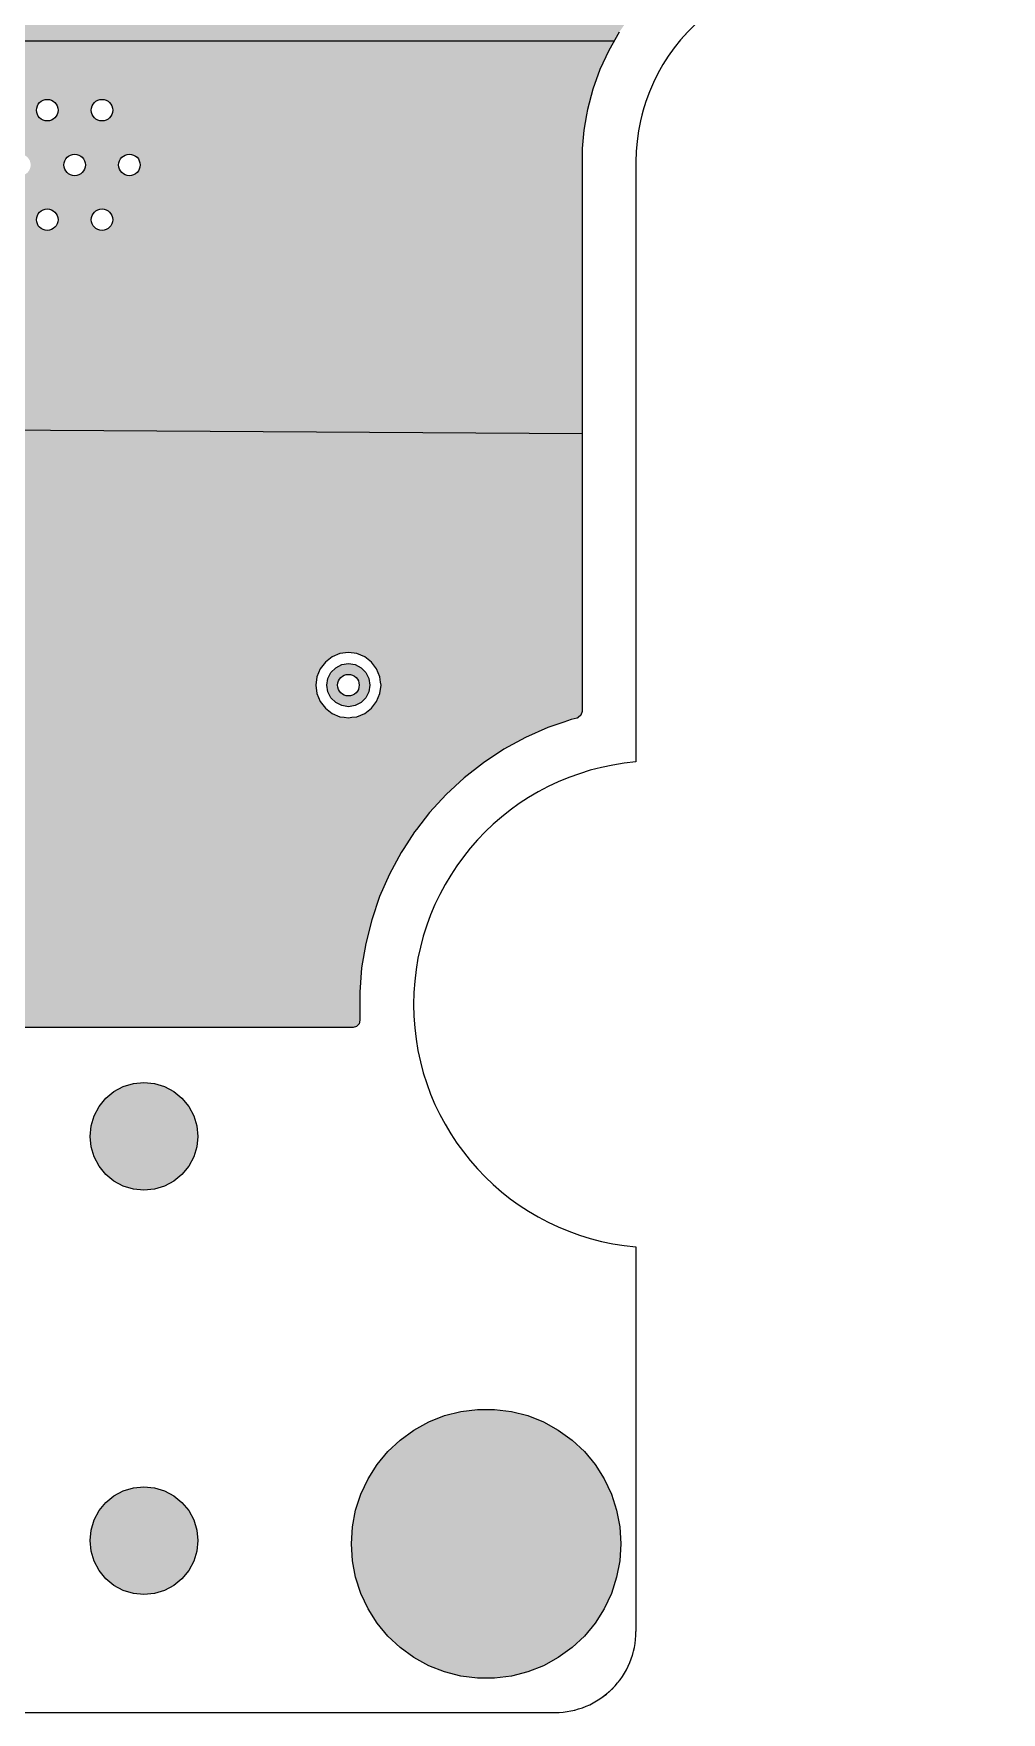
# Model space of a CAD drawing. Header units: millimetres. Extents: x -3894 to -3474, y -291 to 6.
# Drawn here: x -3713.06 to -3695.1, y -143.23 to -112.08 of the extents above; entities that cross this region are included whole.
import ezdxf

# ---------------------------------------------------------------- set-up
doc = ezdxf.new("R2010")
doc.units = ezdxf.units.MM
doc.layers.add('BLACK', color=7, linetype='Continuous')

msp = doc.modelspace()

# ---------------------------------------------------------------- hatches: boundary and pattern name
h = msp.add_hatch(color=256)
h.paths.add_polyline_path([(-3695.527, -104.613), (-3695.525, -104.61), (-3695.101, -103.967), (-3710.842, -100.855), (-3710.824, -100.898), (-3710.803, -101.055), (-3710.824, -101.212), (-3710.885, -101.358), (-3710.981, -101.483), (-3711.106, -101.579), (-3711.252, -101.64), (-3711.357, -101.654), (-3711.409, -101.66), (-3711.488, -101.65), (-3711.566, -101.64), (-3711.712, -101.579), (-3711.837, -101.483), (-3711.934, -101.358), (-3711.994, -101.212), (-3711.994, -101.212), (-3712.015, -101.055), (-3711.994, -100.898), (-3711.994, -100.898), (-3711.934, -100.752), (-3711.859, -100.654), (-3723.37, -98.379), (-3723.37, -112.223), (-3702.29, -112.223), (-3702.193, -112.054), (-3701.971, -111.733), (-3701.722, -111.433), (-3701.448, -111.156), (-3701.373, -111.093), (-3701.373, -111.092), (-3701.35, -111.073), (-3701.35, -111.073), (-3701.299, -111.029), (-3701.297, -111.028), (-3700.488, -110.316), (-3700.485, -110.313), (-3699.7, -109.574), (-3699.697, -109.571), (-3698.937, -108.807), (-3698.934, -108.804), (-3698.2, -108.015), (-3698.197, -108.011), (-3697.489, -107.198), (-3697.487, -107.195), (-3696.807, -106.358), (-3696.804, -106.355), (-3696.152, -105.497), (-3696.15, -105.493)])
h.paths.add_polyline_path([(-3711.359, -105.978), (-3711.359, -105.978), (-3711.299, -105.832), (-3711.202, -105.707), (-3711.077, -105.61), (-3710.931, -105.55), (-3710.931, -105.55), (-3710.774, -105.529), (-3710.617, -105.55), (-3710.617, -105.55), (-3710.471, -105.61), (-3710.346, -105.707), (-3710.25, -105.832), (-3710.189, -105.978), (-3710.189, -105.978), (-3710.177, -106.068), (-3710.168, -106.135), (-3710.189, -106.292), (-3710.25, -106.438), (-3710.346, -106.563), (-3710.471, -106.659), (-3710.617, -106.72), (-3710.722, -106.734), (-3710.774, -106.74), (-3710.853, -106.73), (-3710.931, -106.72), (-3711.077, -106.659), (-3711.202, -106.563), (-3711.299, -106.438), (-3711.319, -106.389), (-3711.359, -106.292), (-3711.359, -106.292), (-3711.38, -106.135)], flags=16)
h.paths.add_polyline_path([(-3711.155, -106.011), (-3711.098, -105.9), (-3711.009, -105.811), (-3710.898, -105.754), (-3710.774, -105.735), (-3710.651, -105.754), (-3710.539, -105.811), (-3710.451, -105.9), (-3710.394, -106.011), (-3710.374, -106.135), (-3710.394, -106.258), (-3710.451, -106.37), (-3710.539, -106.458), (-3710.651, -106.515), (-3710.774, -106.535), (-3710.898, -106.515), (-3711.009, -106.458), (-3711.098, -106.37), (-3711.155, -106.258), (-3711.174, -106.135)], flags=0)
h.paths.add_polyline_path([(-3720.734, -106.389, -1), (-3721.134, -106.389, -1)], flags=16)
h.paths.add_polyline_path([(-3710.574, -106.135, -1), (-3710.974, -106.135, -1)], flags=0)
h.paths.add_polyline_path([(-3720.734, -107.405, -1), (-3721.134, -107.405, -1)], flags=16)
h.paths.add_polyline_path([(-3720.734, -108.421, -1), (-3721.134, -108.421, -1)], flags=16)
h.paths.add_polyline_path([(-3720.734, -109.437, -1), (-3721.134, -109.437, -1)], flags=16)
h.paths.add_polyline_path([(-3720.734, -110.453, -1), (-3721.134, -110.453, -1)], flags=16)
h.paths.add_polyline_path([(-3720.734, -111.469, -1), (-3721.134, -111.469, -1)], flags=16)
h = msp.add_hatch(color=256)
h.paths.add_polyline_path([(-3702.883, -114.353), (-3702.883, -114.262), (-3702.879, -114.214), (-3702.85, -113.874), (-3702.799, -113.587), (-3702.782, -113.49), (-3702.682, -113.113), (-3702.682, -113.113), (-3702.682, -113.113), (-3702.55, -112.746), (-3702.386, -112.392), (-3702.29, -112.223), (-3723.37, -112.223), (-3723.37, -119.397), (-3720.933, -119.397), (-3702.883, -119.506)])
h.paths.add_polyline_path([(-3711.482, -114.517, -1), (-3711.082, -114.517, -1)], flags=16)
h.paths.add_polyline_path([(-3711.99, -115.533, -1), (-3711.59, -115.533, -1)], flags=16)
h.paths.add_polyline_path([(-3712.498, -114.517, -1), (-3712.098, -114.517, -1)], flags=16)
h.paths.add_polyline_path([(-3711.99, -113.501, -1), (-3711.59, -113.501, -1)], flags=16)
h.paths.add_polyline_path([(-3713.006, -115.533, -1), (-3712.606, -115.533, -1)], flags=16)
h.paths.add_polyline_path([(-3713.006, -113.501, -1), (-3712.606, -113.501, -1)], flags=16)
h.paths.add_polyline_path([(-3713.514, -114.517, -1), (-3713.114, -114.517, -1)], flags=16)
h.paths.add_polyline_path([(-3714.022, -115.533, -1), (-3713.622, -115.533, -1)], flags=16)
h.paths.add_polyline_path([(-3714.022, -113.501, -1), (-3713.622, -113.501, -1)], flags=16)
h.paths.add_polyline_path([(-3714.53, -114.517, -1), (-3714.13, -114.517, -1)], flags=16)
h.paths.add_polyline_path([(-3715.038, -115.533, -1), (-3714.638, -115.533, -1)], flags=16)
h.paths.add_polyline_path([(-3715.038, -113.501, -1), (-3714.638, -113.501, -1)], flags=16)
h.paths.add_polyline_path([(-3715.546, -114.517, -1), (-3715.146, -114.517, -1)], flags=16)
h.paths.add_polyline_path([(-3716.054, -115.533, -1), (-3715.654, -115.533, -1)], flags=16)
h.paths.add_polyline_path([(-3716.054, -113.501, -1), (-3715.654, -113.501, -1)], flags=16)
h.paths.add_polyline_path([(-3716.562, -114.517, -1), (-3716.162, -114.517, -1)], flags=16)
h.paths.add_polyline_path([(-3717.07, -115.533, -1), (-3716.67, -115.533, -1)], flags=16)
h.paths.add_polyline_path([(-3717.07, -113.501, -1), (-3716.67, -113.501, -1)], flags=16)
h.paths.add_polyline_path([(-3717.578, -114.517, -1), (-3717.178, -114.517, -1)], flags=16)
h.paths.add_polyline_path([(-3718.086, -115.533, -1), (-3717.686, -115.533, -1)], flags=16)
h.paths.add_polyline_path([(-3718.086, -113.501, -1), (-3717.686, -113.501, -1)], flags=16)
h.paths.add_polyline_path([(-3718.594, -114.517, -1), (-3718.194, -114.517, -1)], flags=16)
h.paths.add_polyline_path([(-3719.102, -115.533, -1), (-3718.702, -115.533, -1)], flags=16)
h.paths.add_polyline_path([(-3719.102, -113.501, -1), (-3718.702, -113.501, -1)], flags=16)
h.paths.add_polyline_path([(-3721.134, -116.549, -1), (-3720.734, -116.549, -1)], flags=16)
h.paths.add_polyline_path([(-3721.134, -115.533, -1), (-3720.734, -115.533, -1)], flags=16)
h.paths.add_polyline_path([(-3721.134, -117.565, -1), (-3720.734, -117.565, -1)], flags=16)
h.paths.add_polyline_path([(-3721.134, -114.517, -1), (-3720.734, -114.517, -1)], flags=16)
h.paths.add_polyline_path([(-3720.734, -118.581, -1), (-3721.134, -118.581, -1)], flags=16)
h.paths.add_polyline_path([(-3721.134, -113.501, -1), (-3720.734, -113.501, -1)], flags=16)
h.paths.add_polyline_path([(-3721.134, -112.485, -1), (-3720.734, -112.485, -1)], flags=16)
h = msp.add_hatch(color=256)
h.paths.add_polyline_path([(-3705.712, -126.532), (-3705.712, -126.532), (-3705.956, -126.847), (-3705.991, -126.892), (-3706.192, -127.2), (-3706.24, -127.273), (-3706.456, -127.674), (-3706.638, -128.091), (-3706.786, -128.522), (-3706.897, -128.963), (-3706.897, -128.963), (-3706.972, -129.412), (-3706.972, -129.412), (-3707.009, -129.866), (-3707.009, -130.321), (-3707.004, -130.385), (-3707.018, -130.453), (-3707.067, -130.503), (-3707.128, -130.519), (-3723.37, -130.519), (-3723.37, -119.397), (-3720.933, -119.397), (-3702.883, -119.506), (-3702.883, -114.353), (-3702.883, -114.353), (-3702.883, -124.659), (-3702.903, -124.726), (-3702.959, -124.774), (-3703.03, -124.792), (-3703.085, -124.807), (-3703.223, -124.855), (-3703.516, -124.956), (-3703.932, -125.14), (-3703.932, -125.14), (-3704.332, -125.358), (-3704.712, -125.608), (-3704.712, -125.608), (-3705.071, -125.888), (-3705.071, -125.888), (-3705.405, -126.197)])
h.paths.add_polyline_path([(-3707.803, -124.012), (-3707.803, -124.012), (-3707.743, -123.866), (-3707.646, -123.741), (-3707.521, -123.644), (-3707.375, -123.584), (-3707.375, -123.584), (-3707.218, -123.563), (-3707.061, -123.584), (-3707.061, -123.584), (-3706.915, -123.644), (-3706.79, -123.741), (-3706.694, -123.866), (-3706.633, -124.012), (-3706.633, -124.012), (-3706.62, -124.111), (-3706.612, -124.169), (-3706.633, -124.326), (-3706.694, -124.472), (-3706.79, -124.597), (-3706.915, -124.693), (-3707.061, -124.754), (-3707.155, -124.766), (-3707.218, -124.774), (-3707.297, -124.764), (-3707.375, -124.754), (-3707.521, -124.693), (-3707.646, -124.597), (-3707.743, -124.472), (-3707.803, -124.326), (-3707.803, -124.326), (-3707.824, -124.169)], flags=16)
h.paths.add_polyline_path([(-3707.618, -124.169), (-3707.599, -124.045), (-3707.542, -123.934), (-3707.453, -123.845), (-3707.342, -123.788), (-3707.218, -123.769), (-3707.095, -123.788), (-3706.983, -123.845), (-3706.895, -123.934), (-3706.838, -124.045), (-3706.818, -124.169), (-3706.838, -124.292), (-3706.895, -124.404), (-3706.983, -124.492), (-3707.095, -124.549), (-3707.218, -124.569), (-3707.342, -124.549), (-3707.453, -124.492), (-3707.542, -124.404), (-3707.599, -124.292)], flags=0)
h.paths.add_polyline_path([(-3707.018, -124.169, -1), (-3707.418, -124.169, -1)], flags=0)
h.paths.add_polyline_path([(-3721.134, -123.661, -1), (-3720.734, -123.661, -1)], flags=16)
h.paths.add_polyline_path([(-3720.734, -124.677, -1), (-3721.134, -124.677, -1)], flags=16)
h.paths.add_polyline_path([(-3721.134, -122.645, -1), (-3720.734, -122.645, -1)], flags=16)
h.paths.add_polyline_path([(-3720.734, -125.693, -1), (-3721.134, -125.693, -1)], flags=16)
h.paths.add_polyline_path([(-3721.134, -121.629, -1), (-3720.734, -121.629, -1)], flags=16)
h.paths.add_polyline_path([(-3720.734, -126.709, -1), (-3721.134, -126.709, -1)], flags=16)
h.paths.add_polyline_path([(-3721.134, -120.613, -1), (-3720.734, -120.613, -1)], flags=16)
h.paths.add_polyline_path([(-3720.734, -127.725, -1), (-3721.134, -127.725, -1)], flags=16)
h.paths.add_polyline_path([(-3721.134, -119.597, -1), (-3720.734, -119.597, -1)], flags=16)
h.paths.add_polyline_path([(-3720.734, -128.741, -1), (-3721.134, -128.741, -1)], flags=16)
h.paths.add_polyline_path([(-3720.734, -129.757, -1), (-3721.134, -129.757, -1)], flags=16)
h = msp.add_hatch(color=256)
h.dxf.hatch_style = 1
h.paths.add_polyline_path([(-3737.088, -140.101), (-3737.108, -139.788), (-3737.166, -139.479), (-3737.263, -139.181), (-3737.397, -138.897), (-3737.565, -138.632), (-3737.765, -138.39), (-3737.994, -138.175), (-3738.248, -137.99), (-3738.523, -137.839), (-3738.815, -137.723), (-3739.119, -137.645), (-3739.431, -137.606), (-3739.745, -137.606), (-3740.056, -137.645), (-3740.36, -137.723), (-3740.652, -137.839), (-3740.927, -137.99), (-3741.181, -138.175), (-3741.41, -138.39), (-3741.61, -138.632), (-3741.779, -138.897), (-3741.912, -139.181), (-3742.009, -139.479), (-3742.068, -139.788), (-3742.088, -140.101), (-3742.068, -140.414), (-3742.009, -140.723), (-3741.912, -141.021), (-3741.779, -141.305), (-3741.61, -141.571), (-3741.41, -141.812), (-3741.181, -142.027), (-3740.927, -142.212), (-3740.652, -142.363), (-3740.36, -142.479), (-3740.056, -142.557), (-3739.745, -142.596), (-3739.431, -142.596), (-3739.119, -142.557), (-3738.815, -142.479), (-3738.523, -142.363), (-3738.248, -142.212), (-3737.994, -142.027), (-3737.765, -141.812), (-3737.565, -141.571), (-3737.397, -141.305), (-3737.263, -141.021), (-3737.166, -140.723), (-3737.108, -140.414)])
h.paths.add_polyline_path([(-3732.873, -140.041), (-3732.892, -139.846), (-3732.949, -139.658), (-3733.041, -139.485), (-3733.166, -139.334), (-3733.317, -139.21), (-3733.49, -139.117), (-3733.678, -139.06), (-3733.873, -139.041), (-3734.068, -139.06), (-3734.256, -139.117), (-3734.428, -139.21), (-3734.58, -139.334), (-3734.704, -139.485), (-3734.797, -139.658), (-3734.854, -139.846), (-3734.873, -140.041), (-3734.854, -140.236), (-3734.797, -140.424), (-3734.704, -140.597), (-3734.58, -140.748), (-3734.428, -140.873), (-3734.256, -140.965), (-3734.068, -141.022), (-3733.873, -141.041), (-3733.678, -141.022), (-3733.49, -140.965), (-3733.317, -140.873), (-3733.166, -140.748), (-3733.041, -140.597), (-3732.949, -140.424), (-3732.892, -140.236)])
h.paths.add_polyline_path([(-3732.892, -132.736), (-3732.873, -132.541), (-3732.892, -132.346), (-3732.949, -132.158), (-3733.041, -131.985), (-3733.166, -131.834), (-3733.317, -131.71), (-3733.49, -131.617), (-3733.678, -131.56), (-3733.873, -131.541), (-3734.068, -131.56), (-3734.256, -131.617), (-3734.428, -131.71), (-3734.58, -131.834), (-3734.704, -131.985), (-3734.797, -132.158), (-3734.854, -132.346), (-3734.873, -132.541), (-3734.854, -132.736), (-3734.797, -132.924), (-3734.704, -133.097), (-3734.58, -133.248), (-3734.428, -133.373), (-3734.256, -133.465), (-3734.068, -133.522), (-3733.873, -133.541), (-3733.678, -133.522), (-3733.49, -133.465), (-3733.317, -133.373), (-3733.166, -133.248), (-3733.041, -133.097), (-3732.949, -132.924)])
h.paths.add_polyline_path([(-3724.543, -135.034), (-3724.523, -134.686), (-3724.543, -134.338), (-3724.604, -133.994), (-3724.704, -133.66), (-3724.842, -133.34), (-3725.016, -133.038), (-3725.225, -132.758), (-3725.464, -132.504), (-3725.731, -132.28), (-3726.023, -132.088), (-3726.335, -131.931), (-3726.662, -131.812), (-3727.002, -131.732), (-3727.348, -131.691), (-3727.697, -131.691), (-3728.044, -131.732), (-3728.383, -131.812), (-3728.711, -131.931), (-3729.023, -132.088), (-3729.314, -132.28), (-3729.582, -132.504), (-3729.821, -132.758), (-3730.029, -133.038), (-3730.204, -133.34), (-3730.342, -133.66), (-3730.442, -133.994), (-3730.503, -134.338), (-3730.523, -134.686), (-3730.503, -135.034), (-3730.442, -135.378), (-3730.342, -135.712), (-3730.204, -136.032), (-3730.029, -136.335), (-3729.821, -136.614), (-3729.582, -136.868), (-3729.314, -137.092), (-3729.023, -137.284), (-3728.711, -137.441), (-3728.383, -137.56), (-3728.044, -137.64), (-3727.697, -137.681), (-3727.348, -137.681), (-3727.002, -137.64), (-3726.662, -137.56), (-3726.335, -137.441), (-3726.023, -137.284), (-3725.731, -137.092), (-3725.464, -136.868), (-3725.225, -136.614), (-3725.016, -136.335), (-3724.842, -136.032), (-3724.704, -135.712), (-3724.604, -135.378)])
h.paths.add_polyline_path([(-3714.363, -134.686), (-3714.383, -134.338), (-3714.444, -133.994), (-3714.544, -133.66), (-3714.682, -133.34), (-3714.856, -133.038), (-3715.065, -132.758), (-3715.304, -132.504), (-3715.571, -132.28), (-3715.863, -132.088), (-3716.175, -131.931), (-3716.502, -131.812), (-3716.842, -131.732), (-3717.188, -131.691), (-3717.537, -131.691), (-3717.884, -131.732), (-3718.223, -131.812), (-3718.551, -131.931), (-3718.863, -132.088), (-3719.154, -132.28), (-3719.422, -132.504), (-3719.661, -132.758), (-3719.869, -133.038), (-3720.044, -133.34), (-3720.182, -133.66), (-3720.282, -133.994), (-3720.343, -134.338), (-3720.363, -134.686), (-3720.343, -135.034), (-3720.282, -135.378), (-3720.182, -135.712), (-3720.044, -136.032), (-3719.869, -136.335), (-3719.661, -136.614), (-3719.422, -136.868), (-3719.154, -137.092), (-3718.863, -137.284), (-3718.551, -137.441), (-3718.223, -137.56), (-3717.884, -137.64), (-3717.537, -137.681), (-3717.188, -137.681), (-3716.842, -137.64), (-3716.502, -137.56), (-3716.175, -137.441), (-3715.863, -137.284), (-3715.571, -137.092), (-3715.304, -136.868), (-3715.065, -136.614), (-3714.856, -136.335), (-3714.682, -136.032), (-3714.544, -135.712), (-3714.444, -135.378), (-3714.383, -135.034)])
h.paths.add_polyline_path([(-3710.032, -132.346), (-3710.089, -132.158), (-3710.181, -131.985), (-3710.306, -131.834), (-3710.457, -131.71), (-3710.63, -131.617), (-3710.818, -131.56), (-3711.013, -131.541), (-3711.208, -131.56), (-3711.396, -131.617), (-3711.568, -131.71), (-3711.72, -131.834), (-3711.844, -131.985), (-3711.937, -132.158), (-3711.994, -132.346), (-3712.013, -132.541), (-3711.994, -132.736), (-3711.937, -132.924), (-3711.844, -133.097), (-3711.72, -133.248), (-3711.568, -133.373), (-3711.396, -133.465), (-3711.208, -133.522), (-3711.013, -133.541), (-3710.818, -133.522), (-3710.63, -133.465), (-3710.457, -133.373), (-3710.306, -133.248), (-3710.181, -133.097), (-3710.089, -132.924), (-3710.032, -132.736), (-3710.013, -132.541)])
h.paths.add_polyline_path([(-3710.032, -139.846), (-3710.089, -139.658), (-3710.181, -139.485), (-3710.306, -139.334), (-3710.457, -139.21), (-3710.63, -139.117), (-3710.818, -139.06), (-3711.013, -139.041), (-3711.208, -139.06), (-3711.396, -139.117), (-3711.568, -139.21), (-3711.72, -139.334), (-3711.844, -139.485), (-3711.937, -139.658), (-3711.994, -139.846), (-3712.013, -140.041), (-3711.994, -140.236), (-3711.937, -140.424), (-3711.844, -140.597), (-3711.72, -140.748), (-3711.568, -140.873), (-3711.396, -140.965), (-3711.208, -141.022), (-3711.013, -141.041), (-3710.818, -141.022), (-3710.63, -140.965), (-3710.457, -140.873), (-3710.306, -140.748), (-3710.181, -140.597), (-3710.089, -140.424), (-3710.032, -140.236), (-3710.013, -140.041)])
h.paths.add_polyline_path([(-3702.163, -140.101), (-3702.183, -139.788), (-3702.241, -139.479), (-3702.338, -139.181), (-3702.472, -138.897), (-3702.64, -138.632), (-3702.84, -138.39), (-3703.069, -138.175), (-3703.323, -137.99), (-3703.598, -137.839), (-3703.89, -137.723), (-3704.194, -137.645), (-3704.506, -137.606), (-3704.82, -137.606), (-3705.131, -137.645), (-3705.435, -137.723), (-3705.727, -137.839), (-3706.002, -137.99), (-3706.256, -138.175), (-3706.485, -138.39), (-3706.685, -138.632), (-3706.854, -138.897), (-3706.987, -139.181), (-3707.084, -139.479), (-3707.143, -139.788), (-3707.163, -140.101), (-3707.143, -140.414), (-3707.084, -140.723), (-3706.987, -141.021), (-3706.854, -141.305), (-3706.685, -141.571), (-3706.485, -141.812), (-3706.256, -142.027), (-3706.002, -142.212), (-3705.727, -142.363), (-3705.435, -142.479), (-3705.131, -142.557), (-3704.82, -142.596), (-3704.506, -142.596), (-3704.194, -142.557), (-3703.89, -142.479), (-3703.598, -142.363), (-3703.323, -142.212), (-3703.069, -142.027), (-3702.84, -141.812), (-3702.64, -141.571), (-3702.472, -141.305), (-3702.338, -141.021), (-3702.241, -140.723), (-3702.183, -140.414)])

# ---------------------------------------------------------------- linework, layer by layer
at = {"color": 7, "lineweight": 0}
for p, q in [((-3702.193, -112.054), (-3702.386, -112.392)), ((-3702.193, -112.054), (-3702.386, -112.392)), ((-3702.386, -112.392), (-3702.55, -112.746)), ((-3702.386, -112.392), (-3702.55, -112.746)), ((-3702.55, -112.746), (-3702.682, -113.113)), ((-3702.55, -112.746), (-3702.682, -113.113)), ((-3702.55, -112.746), (-3702.55, -112.746)), ((-3702.55, -112.746), (-3702.55, -112.746)), ((-3702.682, -113.113), (-3702.782, -113.49)), ((-3702.682, -113.113), (-3702.782, -113.49)), ((-3702.799, -113.587), (-3702.85, -113.874)), ((-3702.799, -113.587), (-3702.85, -113.874)), ((-3702.782, -113.49), (-3702.799, -113.587)), ((-3702.782, -113.49), (-3702.799, -113.587)), ((-3702.85, -113.874), (-3702.879, -114.214)), ((-3702.85, -113.874), (-3702.879, -114.214)), ((-3702.879, -114.214), (-3702.883, -114.262)), ((-3702.879, -114.214), (-3702.883, -114.262)), ((-3702.883, -114.262), (-3702.883, -114.353)), ((-3702.883, -114.262), (-3702.883, -114.353)), ((-3702.883, -114.353), (-3702.883, -124.659)), ((-3702.883, -114.353), (-3702.883, -124.659)), ((-3701.883, -125.594), (-3701.883, -114.457)), ((-3703.223, -124.855), (-3703.516, -124.956)), ((-3703.223, -124.855), (-3703.516, -124.956)), ((-3703.085, -124.807), (-3703.223, -124.855)), ((-3703.085, -124.807), (-3703.223, -124.855)), ((-3703.03, -124.792), (-3703.085, -124.807)), ((-3703.03, -124.792), (-3703.085, -124.807)), ((-3702.959, -124.774), (-3703.03, -124.792)), ((-3702.959, -124.774), (-3703.03, -124.792)), ((-3702.903, -124.726), (-3702.959, -124.774)), ((-3702.903, -124.726), (-3702.959, -124.774)), ((-3702.883, -124.659), (-3702.903, -124.726)), ((-3702.883, -124.659), (-3702.903, -124.726)), ((-3703.932, -125.14), (-3704.332, -125.358)), ((-3703.932, -125.14), (-3704.332, -125.358)), ((-3703.516, -124.956), (-3703.932, -125.14)), ((-3703.516, -124.956), (-3703.932, -125.14)), ((-3703.932, -125.14), (-3703.932, -125.14)), ((-3703.932, -125.14), (-3703.932, -125.14)), ((-3704.332, -125.358), (-3704.712, -125.608)), ((-3704.332, -125.358), (-3704.712, -125.608)), ((-3704.712, -125.608), (-3705.071, -125.888)), ((-3704.712, -125.608), (-3705.071, -125.888)), ((-3704.712, -125.608), (-3704.712, -125.608)), ((-3704.712, -125.608), (-3704.712, -125.608)), ((-3705.071, -125.888), (-3705.405, -126.197)), ((-3705.071, -125.888), (-3705.405, -126.197)), ((-3705.071, -125.888), (-3705.071, -125.888)), ((-3705.071, -125.888), (-3705.071, -125.888)), ((-3705.405, -126.197), (-3705.712, -126.532)), ((-3705.405, -126.197), (-3705.712, -126.532)), ((-3705.712, -126.532), (-3705.956, -126.847)), ((-3705.712, -126.532), (-3705.956, -126.847)), ((-3705.712, -126.532), (-3705.712, -126.532)), ((-3705.712, -126.532), (-3705.712, -126.532)), ((-3705.991, -126.892), (-3706.192, -127.2)), ((-3705.991, -126.892), (-3706.192, -127.2)), ((-3705.956, -126.847), (-3705.991, -126.892)), ((-3705.956, -126.847), (-3705.991, -126.892)), ((-3706.24, -127.273), (-3706.456, -127.674)), ((-3706.24, -127.273), (-3706.456, -127.674)), ((-3706.192, -127.2), (-3706.24, -127.273)), ((-3706.192, -127.2), (-3706.24, -127.273)), ((-3706.456, -127.674), (-3706.638, -128.091)), ((-3706.456, -127.674), (-3706.638, -128.091)), ((-3706.638, -128.091), (-3706.786, -128.522)), ((-3706.638, -128.091), (-3706.786, -128.522)), ((-3706.786, -128.522), (-3706.897, -128.963)), ((-3706.786, -128.522), (-3706.897, -128.963)), ((-3706.897, -128.963), (-3706.972, -129.412)), ((-3706.897, -128.963), (-3706.972, -129.412)), ((-3706.897, -128.963), (-3706.897, -128.963)), ((-3706.897, -128.963), (-3706.897, -128.963)), ((-3706.972, -129.412), (-3707.009, -129.866)), ((-3706.972, -129.412), (-3707.009, -129.866)), ((-3706.972, -129.412), (-3706.972, -129.412)), ((-3706.972, -129.412), (-3706.972, -129.412)), ((-3707.009, -129.866), (-3707.009, -130.321)), ((-3707.009, -129.866), (-3707.009, -130.321)), ((-3707.067, -130.503), (-3707.128, -130.519)), ((-3707.067, -130.503), (-3707.128, -130.519)), ((-3707.018, -130.453), (-3707.067, -130.503)), ((-3707.018, -130.453), (-3707.067, -130.503)), ((-3707.004, -130.385), (-3707.018, -130.453)), ((-3707.004, -130.385), (-3707.018, -130.453)), ((-3707.009, -130.321), (-3707.004, -130.385)), ((-3707.009, -130.321), (-3707.004, -130.385)), ((-3707.128, -130.519), (-3726.423, -130.519)), ((-3707.128, -130.519), (-3726.423, -130.519)), ((-3701.882, -141.729), (-3701.883, -134.592)), ((-3717.888, -143.228), (-3703.379, -143.23))]:
    msp.add_line(p, q, dxfattribs=at)
for p, q in [((-3702.29, -112.223), (-3723.37, -112.223)), ((-3702.883, -119.506), (-3720.933, -119.397))]:
    msp.add_line(p, q)
for centre, radius, start, end in [((-3698.382, -114.457), 3.5, 130.2015, 180), ((-3701.493, -130.093), 4.516, 94.9524, 265.0476), ((-3703.382, -141.73), 1.5, 270.1248, 0.0053)]:
    msp.add_arc(centre, radius, start, end, dxfattribs=at)
at = {"layer": 'BLACK', "linetype": 'Continuous'}
for p, q in [((-3702.193, -112.054), (-3702.386, -112.392)), ((-3702.386, -112.392), (-3702.55, -112.746)), ((-3702.55, -112.746), (-3702.682, -113.113)), ((-3702.55, -112.746), (-3702.55, -112.746)), ((-3702.682, -113.113), (-3702.782, -113.49)), ((-3702.682, -113.113), (-3702.682, -113.113)), ((-3702.799, -113.587), (-3702.85, -113.874)), ((-3702.782, -113.49), (-3702.799, -113.587)), ((-3702.85, -113.874), (-3702.879, -114.214)), ((-3702.879, -114.214), (-3702.883, -114.262)), ((-3702.883, -114.262), (-3702.883, -114.353)), ((-3702.883, -114.353), (-3702.883, -114.353)), ((-3702.883, -114.353), (-3702.883, -124.659)), ((-3701.883, -114.457), (-3701.883, -125.594)), ((-3707.521, -123.644), (-3707.646, -123.741)), ((-3707.375, -123.584), (-3707.521, -123.644)), ((-3707.218, -123.563), (-3707.375, -123.584)), ((-3707.375, -123.584), (-3707.375, -123.584)), ((-3707.061, -123.584), (-3707.218, -123.563)), ((-3707.218, -123.563), (-3707.218, -123.563)), ((-3706.915, -123.644), (-3707.061, -123.584)), ((-3707.061, -123.584), (-3707.061, -123.584)), ((-3706.79, -123.741), (-3706.915, -123.644)), ((-3707.743, -123.866), (-3707.803, -124.012)), ((-3707.646, -123.741), (-3707.743, -123.866)), ((-3707.599, -124.045), (-3707.542, -123.934)), ((-3707.542, -123.934), (-3707.453, -123.845)), ((-3707.453, -123.845), (-3707.342, -123.788)), ((-3707.342, -123.788), (-3707.218, -123.769)), ((-3707.218, -123.769), (-3707.095, -123.788)), ((-3707.095, -123.788), (-3706.983, -123.845)), ((-3706.983, -123.845), (-3706.895, -123.934)), ((-3706.895, -123.934), (-3706.838, -124.045)), ((-3706.694, -123.866), (-3706.79, -123.741)), ((-3706.633, -124.012), (-3706.694, -123.866)), ((-3707.803, -124.012), (-3707.824, -124.169)), ((-3707.824, -124.169), (-3707.803, -124.326)), ((-3707.824, -124.169), (-3707.824, -124.169)), ((-3707.803, -124.012), (-3707.803, -124.012)), ((-3707.618, -124.169), (-3707.599, -124.045)), ((-3707.599, -124.292), (-3707.618, -124.169)), ((-3706.838, -124.045), (-3706.818, -124.169)), ((-3706.818, -124.169), (-3706.838, -124.292)), ((-3706.62, -124.111), (-3706.633, -124.012)), ((-3706.633, -124.012), (-3706.633, -124.012)), ((-3706.633, -124.326), (-3706.612, -124.169)), ((-3706.612, -124.169), (-3706.62, -124.111)), ((-3707.803, -124.326), (-3707.803, -124.326)), ((-3707.803, -124.326), (-3707.743, -124.472)), ((-3707.743, -124.472), (-3707.646, -124.597)), ((-3707.646, -124.597), (-3707.521, -124.693)), ((-3707.542, -124.404), (-3707.599, -124.292)), ((-3707.453, -124.492), (-3707.542, -124.404)), ((-3707.342, -124.549), (-3707.453, -124.492)), ((-3707.218, -124.569), (-3707.342, -124.549)), ((-3707.095, -124.549), (-3707.218, -124.569)), ((-3706.983, -124.492), (-3707.095, -124.549)), ((-3706.895, -124.404), (-3706.983, -124.492)), ((-3706.915, -124.693), (-3706.79, -124.597)), ((-3706.838, -124.292), (-3706.895, -124.404)), ((-3706.79, -124.597), (-3706.694, -124.472)), ((-3706.694, -124.472), (-3706.633, -124.326)), ((-3707.521, -124.693), (-3707.375, -124.754)), ((-3707.375, -124.754), (-3707.297, -124.764)), ((-3707.297, -124.764), (-3707.218, -124.774)), ((-3707.218, -124.774), (-3707.155, -124.766)), ((-3707.218, -124.774), (-3707.218, -124.774)), ((-3707.218, -124.774), (-3707.218, -124.774)), ((-3707.155, -124.766), (-3707.061, -124.754)), ((-3707.061, -124.754), (-3706.915, -124.693)), ((-3703.223, -124.855), (-3703.516, -124.956)), ((-3703.085, -124.807), (-3703.223, -124.855)), ((-3703.03, -124.792), (-3703.085, -124.807)), ((-3702.976, -124.779), (-3703.03, -124.792)), ((-3702.956, -124.771), (-3702.976, -124.779)), ((-3702.903, -124.726), (-3702.956, -124.771)), ((-3702.883, -124.659), (-3702.903, -124.726)), ((-3703.932, -125.14), (-3704.332, -125.358)), ((-3703.516, -124.956), (-3703.932, -125.14)), ((-3703.932, -125.14), (-3703.932, -125.14)), ((-3704.332, -125.358), (-3704.712, -125.608)), ((-3704.332, -125.358), (-3704.332, -125.358)), ((-3704.712, -125.608), (-3705.071, -125.888)), ((-3704.712, -125.608), (-3704.712, -125.608)), ((-3705.071, -125.888), (-3705.405, -126.197)), ((-3705.071, -125.888), (-3705.071, -125.888)), ((-3705.405, -126.197), (-3705.712, -126.532)), ((-3705.405, -126.197), (-3705.405, -126.197)), ((-3705.712, -126.532), (-3705.956, -126.847)), ((-3705.712, -126.532), (-3705.712, -126.532)), ((-3705.991, -126.892), (-3706.192, -127.2)), ((-3705.956, -126.847), (-3705.991, -126.892)), ((-3706.24, -127.273), (-3706.456, -127.674)), ((-3706.192, -127.2), (-3706.24, -127.273)), ((-3706.456, -127.674), (-3706.638, -128.091)), ((-3706.456, -127.674), (-3706.456, -127.674)), ((-3706.638, -128.091), (-3706.786, -128.522)), ((-3706.786, -128.522), (-3706.897, -128.963)), ((-3706.897, -128.963), (-3706.972, -129.412)), ((-3706.897, -128.963), (-3706.897, -128.963)), ((-3706.972, -129.412), (-3707.009, -129.866)), ((-3706.972, -129.412), (-3706.972, -129.412)), ((-3706.972, -129.412), (-3706.972, -129.412)), ((-3707.009, -129.866), (-3707.009, -130.321)), ((-3707.067, -130.503), (-3707.128, -130.519)), ((-3707.018, -130.453), (-3707.067, -130.503)), ((-3707.004, -130.385), (-3707.018, -130.453)), ((-3707.009, -130.321), (-3707.004, -130.385)), ((-3707.128, -130.519), (-3726.423, -130.519)), ((-3711.72, -131.834), (-3711.568, -131.71)), ((-3711.568, -131.71), (-3711.396, -131.617)), ((-3711.396, -131.617), (-3711.208, -131.56)), ((-3711.208, -131.56), (-3711.013, -131.541)), ((-3711.013, -131.541), (-3710.818, -131.56)), ((-3710.818, -131.56), (-3710.63, -131.617)), ((-3710.63, -131.617), (-3710.457, -131.71)), ((-3710.457, -131.71), (-3710.306, -131.834)), ((-3711.937, -132.158), (-3711.844, -131.985)), ((-3711.844, -131.985), (-3711.72, -131.834)), ((-3710.306, -131.834), (-3710.181, -131.985)), ((-3710.181, -131.985), (-3710.089, -132.158)), ((-3712.013, -132.541), (-3711.994, -132.346)), ((-3711.994, -132.346), (-3711.937, -132.158)), ((-3710.089, -132.158), (-3710.032, -132.346)), ((-3710.032, -132.346), (-3710.013, -132.541)), ((-3711.994, -132.736), (-3712.013, -132.541)), ((-3710.013, -132.541), (-3710.032, -132.736)), ((-3711.937, -132.924), (-3711.994, -132.736)), ((-3711.844, -133.097), (-3711.937, -132.924)), ((-3710.089, -132.924), (-3710.181, -133.097)), ((-3710.032, -132.736), (-3710.089, -132.924)), ((-3711.72, -133.248), (-3711.844, -133.097)), ((-3711.568, -133.373), (-3711.72, -133.248)), ((-3710.306, -133.248), (-3710.457, -133.373)), ((-3710.181, -133.097), (-3710.306, -133.248)), ((-3711.396, -133.465), (-3711.568, -133.373)), ((-3711.208, -133.522), (-3711.396, -133.465)), ((-3711.013, -133.541), (-3711.208, -133.522)), ((-3710.818, -133.522), (-3711.013, -133.541)), ((-3710.63, -133.465), (-3710.818, -133.522)), ((-3710.457, -133.373), (-3710.63, -133.465)), ((-3701.883, -134.592), (-3701.882, -141.73)), ((-3705.435, -137.723), (-3705.131, -137.645)), ((-3705.131, -137.645), (-3704.82, -137.606)), ((-3704.82, -137.606), (-3704.506, -137.606)), ((-3704.506, -137.606), (-3704.194, -137.645)), ((-3704.194, -137.645), (-3703.89, -137.723)), ((-3706.256, -138.175), (-3706.002, -137.99)), ((-3706.002, -137.99), (-3705.727, -137.839)), ((-3705.727, -137.839), (-3705.435, -137.723)), ((-3703.89, -137.723), (-3703.598, -137.839)), ((-3703.598, -137.839), (-3703.323, -137.99)), ((-3703.323, -137.99), (-3703.069, -138.175)), ((-3706.485, -138.39), (-3706.256, -138.175)), ((-3703.069, -138.175), (-3702.84, -138.39)), ((-3706.685, -138.632), (-3706.485, -138.39)), ((-3702.84, -138.39), (-3702.64, -138.632)), ((-3706.987, -139.181), (-3706.854, -138.897)), ((-3706.854, -138.897), (-3706.685, -138.632)), ((-3702.64, -138.632), (-3702.472, -138.897)), ((-3702.472, -138.897), (-3702.338, -139.181)), ((-3711.72, -139.334), (-3711.568, -139.21)), ((-3711.568, -139.21), (-3711.396, -139.117)), ((-3711.396, -139.117), (-3711.208, -139.06)), ((-3711.208, -139.06), (-3711.013, -139.041)), ((-3711.013, -139.041), (-3710.818, -139.06)), ((-3710.818, -139.06), (-3710.63, -139.117)), ((-3710.63, -139.117), (-3710.457, -139.21)), ((-3710.457, -139.21), (-3710.306, -139.334)), ((-3707.084, -139.479), (-3706.987, -139.181)), ((-3702.338, -139.181), (-3702.241, -139.479)), ((-3711.937, -139.658), (-3711.844, -139.485)), ((-3711.844, -139.485), (-3711.72, -139.334)), ((-3710.306, -139.334), (-3710.181, -139.485)), ((-3710.181, -139.485), (-3710.089, -139.658)), ((-3707.143, -139.788), (-3707.084, -139.479)), ((-3702.241, -139.479), (-3702.183, -139.788)), ((-3712.013, -140.041), (-3711.994, -139.846)), ((-3711.994, -139.846), (-3711.937, -139.658)), ((-3710.089, -139.658), (-3710.032, -139.846)), ((-3710.032, -139.846), (-3710.013, -140.041)), ((-3707.163, -140.101), (-3707.143, -139.788)), ((-3702.183, -139.788), (-3702.163, -140.101)), ((-3711.994, -140.236), (-3712.013, -140.041)), ((-3710.013, -140.041), (-3710.032, -140.236)), ((-3707.143, -140.414), (-3707.163, -140.101)), ((-3702.163, -140.101), (-3702.183, -140.414)), ((-3711.937, -140.424), (-3711.994, -140.236)), ((-3711.844, -140.597), (-3711.937, -140.424)), ((-3710.089, -140.424), (-3710.181, -140.597)), ((-3710.032, -140.236), (-3710.089, -140.424)), ((-3707.084, -140.723), (-3707.143, -140.414)), ((-3702.183, -140.414), (-3702.241, -140.723)), ((-3711.72, -140.748), (-3711.844, -140.597)), ((-3711.568, -140.873), (-3711.72, -140.748)), ((-3710.306, -140.748), (-3710.457, -140.873)), ((-3710.181, -140.597), (-3710.306, -140.748)), ((-3706.987, -141.021), (-3707.084, -140.723)), ((-3702.241, -140.723), (-3702.338, -141.021)), ((-3711.396, -140.965), (-3711.568, -140.873)), ((-3711.208, -141.022), (-3711.396, -140.965)), ((-3711.013, -141.041), (-3711.208, -141.022)), ((-3710.818, -141.022), (-3711.013, -141.041)), ((-3710.63, -140.965), (-3710.818, -141.022)), ((-3710.457, -140.873), (-3710.63, -140.965)), ((-3706.854, -141.305), (-3706.987, -141.021)), ((-3702.338, -141.021), (-3702.472, -141.305)), ((-3706.685, -141.571), (-3706.854, -141.305)), ((-3702.472, -141.305), (-3702.64, -141.571)), ((-3706.485, -141.812), (-3706.685, -141.571)), ((-3702.64, -141.571), (-3702.84, -141.812)), ((-3706.256, -142.027), (-3706.485, -141.812)), ((-3706.002, -142.212), (-3706.256, -142.027)), ((-3703.069, -142.027), (-3703.323, -142.212)), ((-3702.84, -141.812), (-3703.069, -142.027)), ((-3705.727, -142.363), (-3706.002, -142.212)), ((-3703.323, -142.212), (-3703.598, -142.363)), ((-3705.435, -142.479), (-3705.727, -142.363)), ((-3705.131, -142.557), (-3705.435, -142.479)), ((-3704.82, -142.596), (-3705.131, -142.557)), ((-3704.506, -142.596), (-3704.82, -142.596)), ((-3704.194, -142.557), (-3704.506, -142.596)), ((-3703.89, -142.479), (-3704.194, -142.557)), ((-3703.598, -142.363), (-3703.89, -142.479)), ((-3717.888, -143.228), (-3703.382, -143.23))]:
    msp.add_line(p, q, dxfattribs=at)
at = {"layer": 'BLACK'}
for centre in [(-3712.806, -113.501), (-3711.79, -113.501), (-3712.298, -114.517), (-3711.282, -114.517), (-3712.806, -115.533), (-3711.79, -115.533), (-3707.218, -124.169)]:
    msp.add_circle(centre, 0.2, dxfattribs=at)
for centre, radius, start, end in [((-3698.382, -114.457), 3.5, 130.3935, 180.0001), ((-3701.493, -130.093), 4.516, 94.9524, 265.0476), ((-3703.382, -141.73), 1.5, 269.9984, 0.0018)]:
    msp.add_arc(centre, radius, start, end, dxfattribs=at)

doc.saveas('drawing.dxf')
